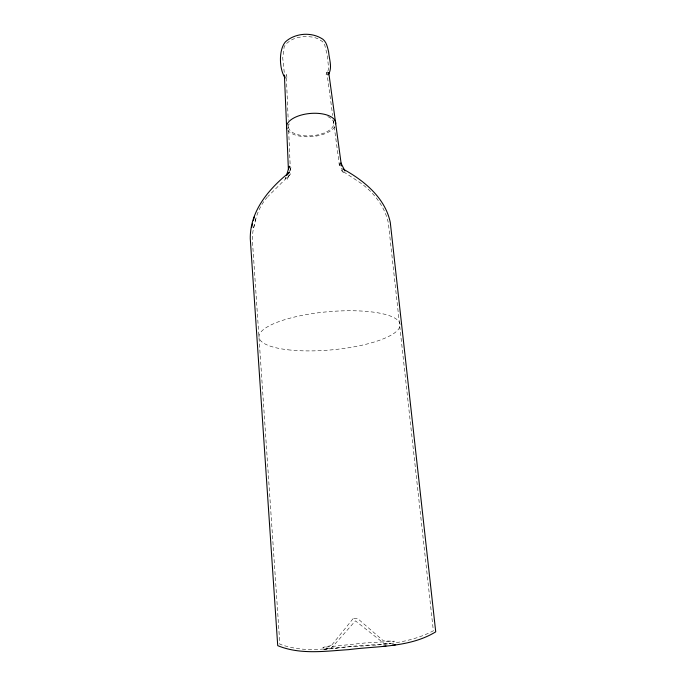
<?xml version="1.0" encoding="UTF-8"?>
<svg xmlns="http://www.w3.org/2000/svg" width="686" height="686" viewBox="0 0 686 686"><rect width="100%" height="100%" fill="white"/><g stroke="black" fill="none" stroke-linecap="round" stroke-linejoin="round"><path stroke-width="0.51" stroke-dasharray="3.43 2.57" d="M254.463 224.373L252.92 231.439L252.268 238.591L279.862 644.214C296.438 650.157 314.831 650.885 332.024 647.747L331.407 648.038L355.425 620.856L383.783 643.254L390.737 643.562L355.245 646.006L322.712 649.668L327.745 648.862M255.278 221.166C257.216 212.368 261.289 204.008 267.257 197.242M253.58 227.881L256.144 217.719M285.985 177.254L285.479 178.96L286.062 177.014M289.706 171.62L291.19 166.621L289.784 171.337M288.377 176.053L287.245 179.835L288.214 176.619L291.113 173.455L267.814 196.582M327.908 71.052L328.637 68.737L327.359 55.532L324.589 44.401L322.669 41.709L318.321 38.905L313.759 37.207L304.37 36.272L295.503 38.073L290.521 40.414L286.268 43.69L284.193 46.605L282.735 58.001L284.347 73.248M327.659 71.824L325.944 75.048L326.819 72.27L332.684 115.514M324.641 648.999C360.725 644.248 400.238 648.364 433.355 630.794L388.345 222.993C384.992 206.889 374.213 193.032 361.179 183.402L341.354 170.325L343.875 173.138L339.055 163.662L339.587 166.389L333.259 119.741M335.325 648.304L337.461 648.167M286.962 77.252L286.259 74.551L288.223 120.273M288.412 124.526L290.247 167.307M334.622 126.901A24.662 11.602 -5.1 0 1 311.47 136.651A24.662 11.602 -5.1 0 1 287.906 130.4M332.47 119.904A22.741 10.702 -5.1 0 1 312.19 135.725A22.741 10.702 -5.1 0 1 289.278 123.806M327.797 116.611A22.741 10.702 -5.1 0 1 331.261 118.687M353.016 618.755L331.244 645.697L331.861 645.423L322.84 647.43L364.961 642.988L394.407 641.204L383.525 640.921L357.415 618.352L353.016 618.755M287.923 349.791A70.855 19.157 -5.1 0 0 399.732 327.076A70.855 19.157 -5.1 0 0 300.965 315.611A70.855 19.157 -5.1 0 0 287.923 349.791"/><path stroke-width="1.03" d="M284.922 77.029L284.398 75.066L288.386 169.236L289.295 166.184L286.491 175.547L289.552 172.195C269.032 188.659 250.013 210.713 250.27 238.608L277.719 645.646C300.305 654.941 325.181 651.134 348.78 649.633C377.892 645.826 409.748 647.704 435.73 631.849L390.3 222.564C385.24 197.791 363.863 180.384 342.768 168.876M251.633 227.529L252.542 223.919M253.348 220.609L254.24 217.059M328.105 74.594L328.748 72.57L341.465 165.943L340.908 162.994L344.981 170.986M328.208 74.808C332.796 67.974 329.16 59.459 328.628 51.939C327.333 46.622 326.313 40.371 320.679 37.927C315.706 35.14 309.918 34.06 304.258 34.3C297.407 34.78 290.521 37.13 285.427 41.863C278.413 50.104 279.236 69.569 285.179 78.015M383.303 646.298L385.995 645.955M392.049 645.217L395.642 644.763M286.971 128.762A24.662 11.602 -5.1 0 1 309.54 113.524A24.662 11.602 -5.1 0 1 335.728 123.84"/></g></svg>
